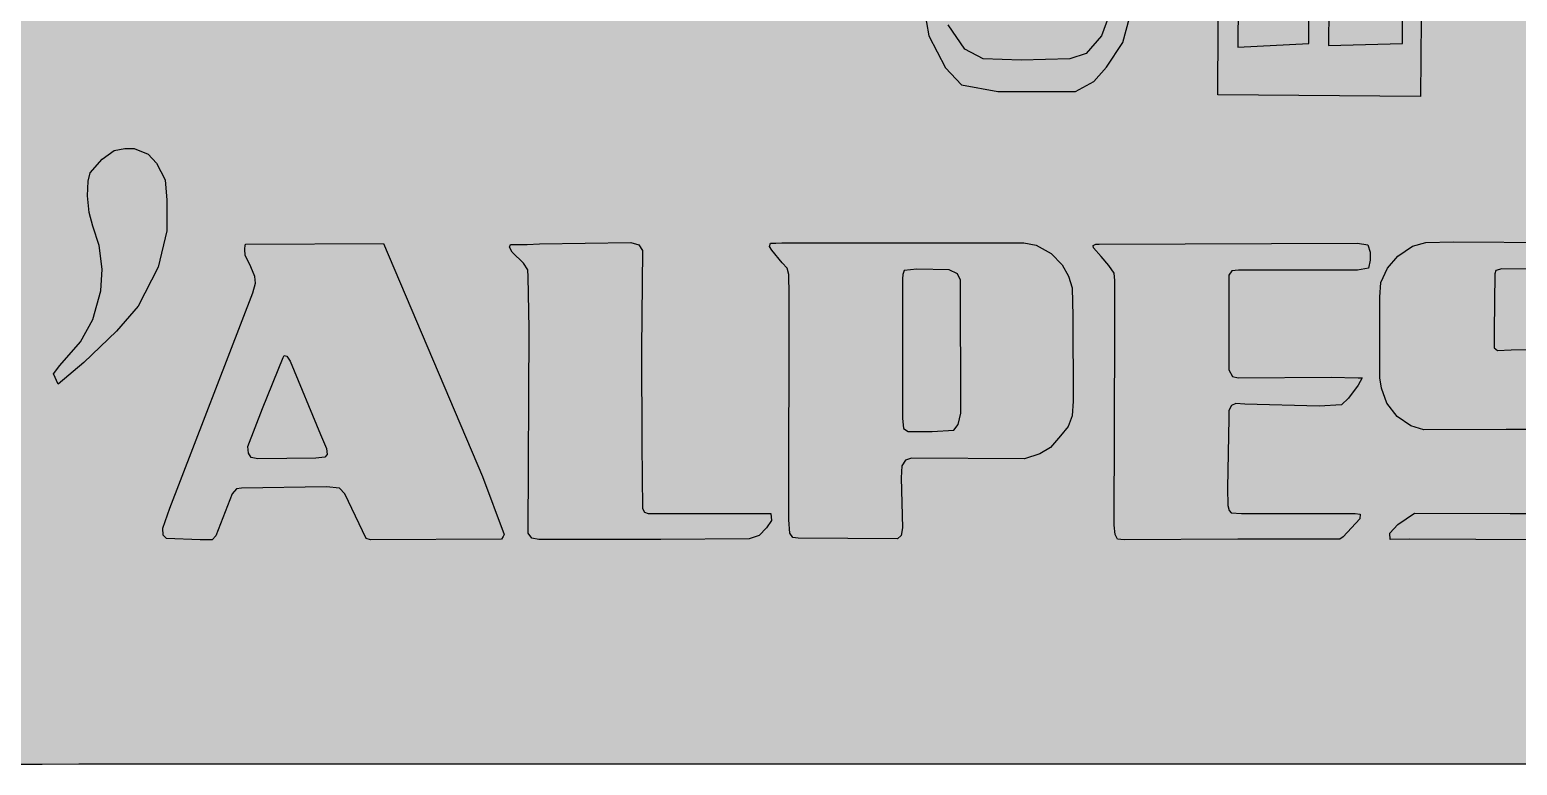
# Paper-space layout 'Layout1' of a CAD drawing. Extents: x -43 to 2298, y -18 to 768.
# Drawn here: x 146.52 to 160.98, y 246.84 to 253.99 of the extents above; entities that cross this region are included whole.
import ezdxf

# ---------------------------------------------------------------- set-up
doc = ezdxf.new("R2010")
doc.units = 0
doc.header["$LTSCALE"] = 2
doc.layers.add('CARTOUCHE', color=7, linetype='Continuous')
doc.layers.add('LOGO', color=7, linetype='Continuous')

# ---------------------------------------------------------------- blocks, each defined once
blk = doc.blocks.new('A$C581E6685')
at = {"layer": 'LOGO'}
for color, points in [(142, [(-11.54, 8.534), (-11.515, 12.923), (-11.186, 12.897), (-11.212, 9.311), (-10.063, 9.366), (-10.05, 12.335), (-9.721, 12.36), (-9.746, 9.338), (-8.547, 9.366), (-8.547, 12.872), (-8.218, 12.897), (-8.256, 8.508)]), (142, [(-14.68, 10.267), (-14.381, 10.267), (-14.39, 11.436), (-14.053, 11.414), (-13.823, 11.381), (-13.586, 11.193), (-13.425, 10.973), (-13.311, 10.741), (-13.256, 10.432), (-13.256, 9.946), (-13.425, 9.494), (-13.67, 9.207), (-13.938, 9.119), (-14.726, 9.097), (-15.338, 9.119), (-15.636, 9.273), (-15.904, 9.67), (-15.988, 9.968), (-16.011, 10.465), (-15.927, 10.719), (-15.843, 11.017), (-15.651, 11.238), (-15.422, 11.37), (-15.3, 11.37), (-15.315, 11.888), (-15.674, 11.756), (-15.966, 11.469), (-16.195, 11.027), (-16.294, 10.686), (-16.332, 10.145), (-16.218, 9.494), (-15.949, 8.975), (-15.689, 8.699), (-15.101, 8.589), (-13.846, 8.589), (-13.548, 8.755), (-13.341, 8.986), (-13.078, 9.384), (-12.971, 9.781), (-12.932, 10.333), (-13.032, 10.929), (-13.269, 11.403), (-13.56, 11.757), (-13.897, 11.922), (-14.685, 11.922)]), (32, [(-29.802, 7.272), (-29.612, 7.497), (-29.414, 7.633), (-29.243, 7.666), (-29.091, 7.666), (-28.865, 7.576), (-28.731, 7.429), (-28.589, 7.159), (-28.562, 6.831), (-28.562, 6.334), (-28.703, 5.748), (-29.025, 5.116), (-29.375, 4.709), (-29.905, 4.201), (-30.321, 3.851), (-30.398, 4.021), (-30.294, 4.157), (-29.962, 4.54), (-29.763, 4.902), (-29.63, 5.364), (-29.612, 5.714), (-29.659, 6.098), (-29.763, 6.413), (-29.819, 6.63), (-29.849, 6.901), (-29.837, 7.139)])]:
    blk.add_hatch(color=color, dxfattribs=at).paths.add_polyline_path(points)
at = {"layer": 'LOGO', "color": 142}
for points in [[(-11.54, 8.536), (-11.515, 12.925), (-11.186, 12.897), (-11.212, 9.311), (-10.063, 9.366), (-10.05, 12.335), (-9.721, 12.363), (-9.748, 9.338), (-8.547, 9.366), (-8.547, 12.872), (-8.218, 12.897), (-8.256, 8.508)], [(-27.284, 6.119), (-25.053, 6.13), (-23.447, 2.359), (-23.096, 1.417), (-23.113, 1.385), (-23.139, 1.343), (-25.264, 1.333), (-25.334, 1.354), (-25.677, 2.076), (-25.764, 2.171), (-25.975, 2.192), (-27.353, 2.171), (-27.432, 2.16), (-27.503, 2.076), (-27.767, 1.395), (-27.827, 1.333), (-28.021, 1.333), (-28.565, 1.354), (-28.619, 1.406), (-28.627, 1.522), (-28.513, 1.846), (-27.169, 5.333), (-27.126, 5.49), (-27.134, 5.596), (-27.204, 5.752), (-27.292, 5.94), (-27.301, 6.035), (-27.292, 6.109)], [(-22.526, 6.122), (-21.048, 6.148), (-20.915, 6.109), (-20.86, 6.016), (-20.872, 4.426), (-20.868, 2.878), (-20.859, 1.841), (-20.824, 1.78), (-20.764, 1.76), (-18.855, 1.76), (-18.777, 1.76), (-18.769, 1.647), (-18.847, 1.524), (-18.967, 1.401), (-19.13, 1.348), (-20.558, 1.339), (-22.536, 1.339), (-22.648, 1.36), (-22.708, 1.441), (-22.691, 4.755), (-22.709, 5.589), (-22.717, 5.701), (-22.786, 5.814), (-22.966, 5.988), (-23.01, 6.071), (-22.993, 6.112), (-22.726, 6.112)], [(-18.601, 6.143), (-14.679, 6.143), (-14.481, 6.102), (-14.24, 5.969), (-14.06, 5.784), (-13.956, 5.599), (-13.896, 5.414), (-13.888, 4.953), (-13.879, 3.578), (-13.896, 3.342), (-13.965, 3.167), (-14.086, 3.014), (-14.25, 2.829), (-14.421, 2.727), (-14.67, 2.644), (-16.502, 2.655), (-16.597, 2.624), (-16.657, 2.532), (-16.667, 2.336), (-16.648, 1.524), (-16.667, 1.401), (-16.727, 1.349), (-18.334, 1.36), (-18.42, 1.37), (-18.473, 1.442), (-18.489, 1.657), (-18.481, 5.299), (-18.489, 5.63), (-18.516, 5.733), (-18.593, 5.815), (-18.765, 6.02), (-18.799, 6.082), (-18.783, 6.133), (-18.696, 6.133)], [(-13.46, 6.121), (-9.277, 6.133), (-9.109, 6.11), (-9.069, 5.992), (-9.069, 5.862), (-9.099, 5.733), (-9.277, 5.698), (-11.201, 5.698), (-11.309, 5.686), (-11.359, 5.615), (-11.359, 4.085), (-11.3, 3.979), (-11.211, 3.955), (-9.702, 3.967), (-9.267, 3.955), (-9.198, 3.955), (-9.267, 3.838), (-9.424, 3.626), (-9.534, 3.52), (-9.899, 3.496), (-11.102, 3.531), (-11.249, 3.54), (-11.315, 3.505), (-11.359, 3.426), (-11.359, 3.304), (-11.38, 2.169), (-11.379, 1.89), (-11.357, 1.809), (-11.322, 1.768), (-11.157, 1.761), (-9.312, 1.761), (-9.233, 1.748), (-9.239, 1.673), (-9.507, 1.38), (-9.564, 1.345), (-11.214, 1.345), (-13.053, 1.331), (-13.163, 1.345), (-13.203, 1.42), (-13.22, 1.57), (-13.208, 4.746), (-13.208, 5.533), (-13.22, 5.648), (-13.305, 5.771), (-13.426, 5.921), (-13.551, 6.057), (-13.557, 6.097), (-13.517, 6.118)], [(-16.647, 5.476), (-16.647, 3.301), (-16.63, 3.137), (-16.553, 3.085), (-16.165, 3.085), (-15.813, 3.106), (-15.744, 3.198), (-15.701, 3.383), (-15.709, 5.538), (-15.753, 5.64), (-15.89, 5.702), (-16.415, 5.712), (-16.621, 5.691), (-16.639, 5.63), (-16.647, 5.559)], [(-27.011, 3.458), (-26.677, 4.286), (-26.66, 4.318), (-26.616, 4.307), (-26.564, 4.223), (-26.072, 3.04), (-25.975, 2.809), (-25.966, 2.716), (-26.001, 2.673), (-26.151, 2.652), (-27.09, 2.642), (-27.195, 2.663), (-27.24, 2.737), (-27.248, 2.841)]]:
    blk.add_lwpolyline(points, close=True, dxfattribs=at)
for points in [[(-13.258, 9.946), (-13.425, 9.494), (-13.67, 9.207), (-13.938, 9.119), (-14.726, 9.097), (-15.338, 9.119), (-15.636, 9.274), (-15.904, 9.67)], [(-16.332, 10.146), (-16.218, 9.494), (-15.949, 8.976), (-15.689, 8.7), (-15.101, 8.589), (-13.846, 8.589), (-13.548, 8.755), (-13.341, 8.987), (-13.078, 9.385), (-12.971, 9.781)], [(-5.048, 5.71), (-6.938, 5.718), (-7.035, 5.692), (-7.049, 5.639), (-7.064, 4.715), (-7.065, 4.531), (-7.06, 4.44), (-7.006, 4.4), (-6.787, 4.407), (-5.093, 4.413)], [(-5.194, 1.325), (-8.44, 1.344), (-8.746, 1.338), (-8.752, 1.442), (-8.621, 1.579), (-8.353, 1.763), (-6.801, 1.757), (-6.308, 1.757)], [(-6.276, 3.116), (-6.867, 3.116), (-8.199, 3.112), (-8.414, 3.177), (-8.633, 3.327), (-8.803, 3.543), (-8.885, 3.785), (-8.917, 3.955), (-8.912, 5.262), (-8.896, 5.501), (-8.792, 5.729), (-8.622, 5.925), (-8.386, 6.088), (-8.167, 6.147), (-7.721, 6.159), (-4.449, 6.133)]]:
    blk.add_lwpolyline(points, dxfattribs=at)
at = {"layer": 'LOGO', "color": 32}
blk.add_lwpolyline([(-29.802, 7.272), (-29.612, 7.497), (-29.414, 7.633), (-29.242, 7.666), (-29.091, 7.666), (-28.865, 7.576), (-28.731, 7.429), (-28.589, 7.159), (-28.561, 6.831), (-28.561, 6.335), (-28.703, 5.748), (-29.025, 5.116), (-29.375, 4.709), (-29.905, 4.201), (-30.321, 3.851), (-30.398, 4.021), (-30.293, 4.157), (-29.962, 4.54), (-29.763, 4.902), (-29.63, 5.364), (-29.612, 5.714), (-29.659, 6.098), (-29.763, 6.413), (-29.819, 6.63), (-29.849, 6.901), (-29.837, 7.139)], close=True, dxfattribs=at)

psp = doc.layouts.get("Layout1")

# ---------------------------------------------------------------- hatches: boundary and pattern name
at = {"layer": 'CARTOUCHE', "true_color": 0xffffff}
h = psp.add_hatch(color=7, dxfattribs=at)
h.dxf.hatch_style = 1
edge = h.paths.add_edge_path()
edge.add_spline(control_points=[(127.72, 272.475), (127.72, 261.584), (127.72, 250.693), (127.72, 246.853), (131.56, 246.853), (177.099, 246.853), (222.638, 246.853), (226.478, 246.853), (226.478, 250.693), (226.478, 261.584), (226.478, 272.475), (226.478, 276.315), (222.638, 276.315), (177.099, 276.315), (131.56, 276.315), (127.72, 276.315), (127.72, 272.475)], knot_values=[0, 0, 0, 1, 1, 2.570796, 2.570796, 3.570796, 3.570796, 5.141593, 5.141593, 6.141593, 6.141593, 7.712389, 7.712389, 8.712389, 8.712389, 10.283185, 10.283185, 10.283185], weights=[1, 1, 1, 0.707107, 1, 1, 1, 0.707107, 1, 1, 1, 0.707107, 1, 1, 1, 0.707107, 1], degree=2, periodic=0)

# ---------------------------------------------------------------- linework, layer by layer
at = {"layer": 'CARTOUCHE'}
psp.add_rational_spline([(127.72, 272.475), (127.72, 261.584), (127.72, 250.693), (127.72, 246.853), (131.56, 246.853), (177.099, 246.853), (222.638, 246.853), (226.478, 246.853), (226.478, 250.693), (226.478, 261.584), (226.478, 272.475), (226.478, 276.315), (222.638, 276.315), (177.099, 276.315), (131.56, 276.315), (127.72, 276.315), (127.72, 272.475)], [1, 1, 1, 0.707106781187, 1, 1, 1, 0.707106781187, 1, 1, 1, 0.707106781187, 1, 1, 1, 0.707106781187, 1], degree=2, knots=[0, 0, 0, 1, 1, 2.570796, 2.570796, 3.570796, 3.570796, 5.141593, 5.141593, 6.141593, 6.141593, 7.712389, 7.712389, 8.712389, 8.712389, 10.283185, 10.283185, 10.283185], dxfattribs=at)

# ---------------------------------------------------------------- block references
at = {"layer": 'CARTOUCHE', "xscale": 0.6, "yscale": 0.6, "zscale": 0.6}
psp.add_blockref('A$C581E6685', (164.99, 248.233), dxfattribs=at)

doc.saveas('drawing.dxf')
